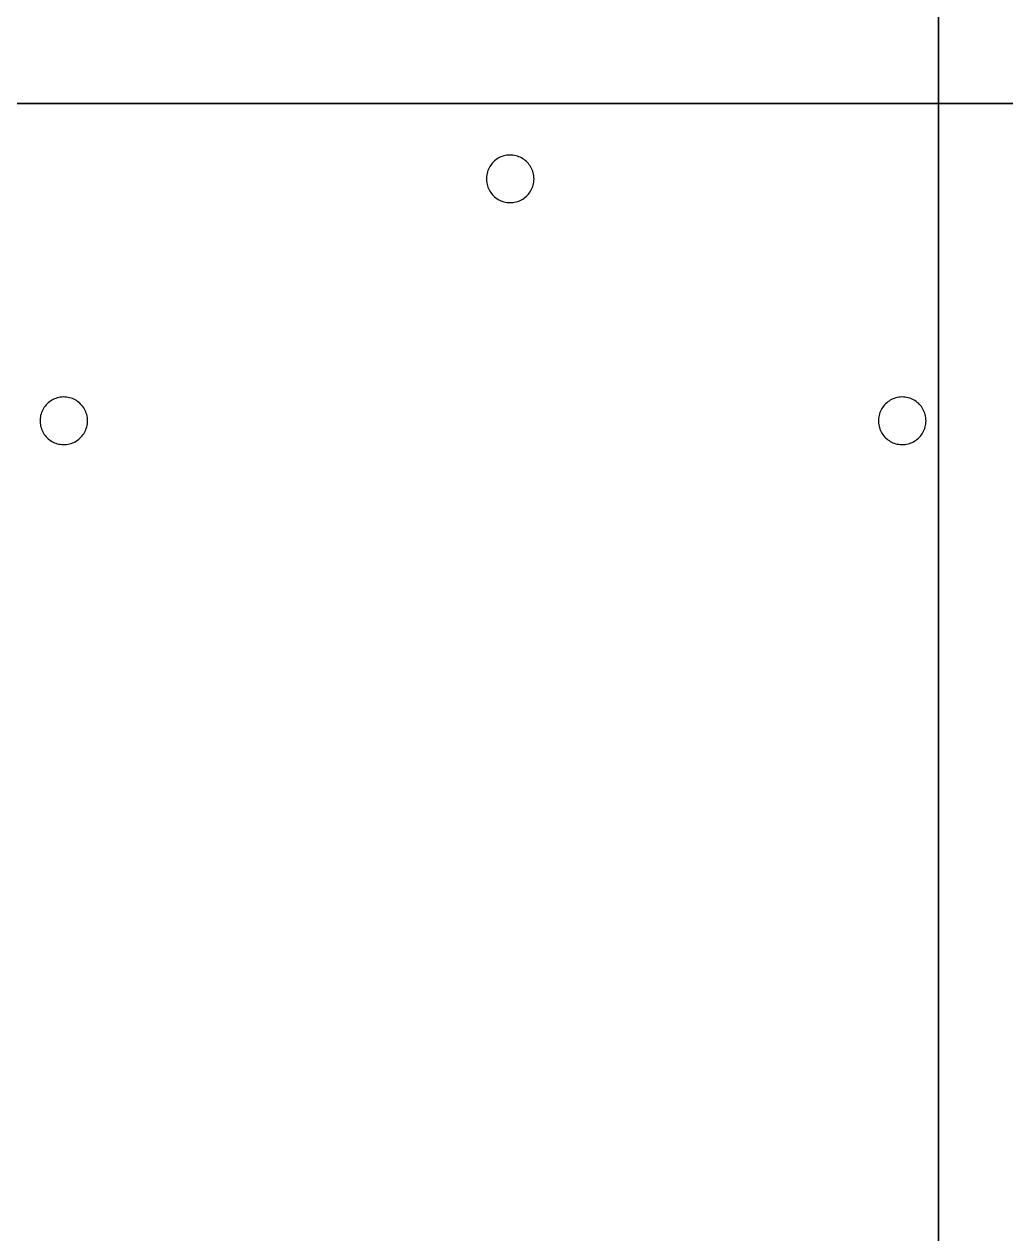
# Model space of a CAD drawing. Header units: metres. Extents: x 0 to 978, y 0 to 1152.
# Drawn here: x 221.6 to 292.9, y 263.5 to 351.4 of the extents above; entities that cross this region are included whole.
import ezdxf

# ---------------------------------------------------------------- set-up
doc = ezdxf.new("R2010")
doc.units = ezdxf.units.M

msp = doc.modelspace()

# ---------------------------------------------------------------- linework, layer by layer
for points in [[(288, 363.636), (288, 334.545), (288, 305.455), (288, 276.364), (288, 247.273), (288, 218.182), (288, 189.091), (288, 160)], [(288, 363.636), (288, 334.545), (288, 305.455), (288, 276.364), (288, 247.273), (288, 218.182), (288, 189.091), (288, 160)], [(288, 362.044), (288, 351.236), (288, 340.429), (288, 329.622), (288, 318.815), (288, 308.007), (288, 297.2), (288, 286.393), (288, 275.585), (288, 264.778), (288, 253.971), (288, 243.164), (288, 232.356), (288, 221.549), (288, 210.742), (288, 199.935), (288, 189.127), (288, 178.32), (288, 167.513)], [(288, 167.513), (288, 178.32), (288, 189.127), (288, 199.935), (288, 210.742), (288, 221.549), (288, 232.356), (288, 243.164), (288, 253.971), (288, 264.778), (288, 275.585), (288, 286.393), (288, 297.2), (288, 308.007), (288, 318.815), (288, 329.622), (288, 340.429), (288, 351.236), (288, 362.044)], [(288, 362.044), (288, 351.236), (288, 340.429), (288, 329.622), (288, 318.815), (288, 308.007), (288, 297.2), (288, 286.393), (288, 275.585), (288, 264.778), (288, 253.971), (288, 243.164), (288, 232.356), (288, 221.549), (288, 210.742), (288, 199.935), (288, 189.127), (288, 178.32), (288, 167.513)], [(288, 167.513), (288, 178.32), (288, 189.127), (288, 199.935), (288, 210.742), (288, 221.549), (288, 232.356), (288, 243.164), (288, 253.971), (288, 264.778), (288, 275.585), (288, 286.393), (288, 297.2), (288, 308.007), (288, 318.815), (288, 329.622), (288, 340.429), (288, 351.236), (288, 362.044)], [(288, 160.887), (288, 177.513), (288, 194.138), (288, 210.764), (288, 227.389), (288, 244.015), (288, 260.64), (288, 277.265), (288, 293.891), (288, 310.516), (288, 327.142), (288, 343.767), (288, 360.393)], [(288, 160.887), (288, 177.513), (288, 194.138), (288, 210.764), (288, 227.389), (288, 244.015), (288, 260.64), (288, 277.265), (288, 293.891), (288, 310.516), (288, 327.142), (288, 343.767), (288, 360.393)], [(288, 357.447), (288, 340.822), (288, 324.196), (288, 307.571), (288, 290.945), (288, 274.32), (288, 257.695), (288, 241.069), (288, 224.444), (288, 207.818), (288, 191.193), (288, 174.567)], [(288, 174.567), (288, 191.193), (288, 207.818), (288, 224.444), (288, 241.069), (288, 257.695), (288, 274.32), (288, 290.945), (288, 307.571), (288, 324.196), (288, 340.822), (288, 357.447)], [(288, 174.567), (288, 191.193), (288, 207.818), (288, 224.444), (288, 241.069), (288, 257.695), (288, 274.32), (288, 290.945), (288, 307.571), (288, 324.196), (288, 340.822), (288, 357.447)], [(288, 357.447), (288, 340.822), (288, 324.196), (288, 307.571), (288, 290.945), (288, 274.32), (288, 257.695), (288, 241.069), (288, 224.444), (288, 207.818), (288, 191.193), (288, 174.567)], [(288, 174.567), (288, 191.193), (288, 207.818), (288, 224.444), (288, 241.069), (288, 257.695), (288, 274.32), (288, 290.945), (288, 307.571), (288, 324.196), (288, 340.822), (288, 357.447)], [(288, 174.567), (288, 191.193), (288, 207.818), (288, 224.444), (288, 241.069), (288, 257.695), (288, 274.32), (288, 290.945), (288, 307.571), (288, 324.196), (288, 340.822), (288, 357.447)], [(0, 0), (29.091, 0), (58.182, 0), (87.273, 0), (116.364, 0), (145.455, 0), (174.545, 0), (203.636, 0), (232.727, 0), (261.818, 0), (288, 2.909), (288, 32), (288, 61.091), (288, 90.182), (288, 119.273), (288, 148.364), (288, 177.455), (288, 206.545), (288, 235.636), (288, 264.727), (288, 293.818), (288, 322.909), (288, 352)], [(0, 0), (29.091, 0), (58.182, 0), (87.273, 0), (116.364, 0), (145.455, 0), (174.545, 0), (203.636, 0), (232.727, 0), (261.818, 0), (288, 2.909), (288, 32), (288, 61.091), (288, 90.182), (288, 119.273), (288, 148.364), (288, 177.455), (288, 206.545), (288, 235.636), (288, 264.727), (288, 293.818), (288, 322.909), (288, 352)], [(0, 345.6), (15.36, 345.6), (30.72, 345.6), (46.08, 345.6), (61.44, 345.6), (76.8, 345.6), (92.16, 345.6), (107.52, 345.6), (122.88, 345.6), (138.24, 345.6), (153.6, 345.6), (168.96, 345.6), (184.32, 345.6), (199.68, 345.6), (215.04, 345.6), (230.4, 345.6), (245.76, 345.6), (261.12, 345.6), (276.48, 345.6), (291.84, 345.6), (307.2, 345.6)], [(0, 345.6), (15.36, 345.6), (30.72, 345.6), (46.08, 345.6), (61.44, 345.6), (76.8, 345.6), (92.16, 345.6), (107.52, 345.6), (122.88, 345.6), (138.24, 345.6), (153.6, 345.6), (168.96, 345.6), (184.32, 345.6), (199.68, 345.6), (215.04, 345.6), (230.4, 345.6), (245.76, 345.6), (261.12, 345.6), (276.48, 345.6), (291.84, 345.6), (307.2, 345.6)], [(307.2, 345.6), (291.84, 345.6), (276.48, 345.6), (261.12, 345.6), (245.76, 345.6), (230.4, 345.6), (215.04, 345.6), (199.68, 345.6), (184.32, 345.6), (168.96, 345.6), (153.6, 345.6), (138.24, 345.6), (122.88, 345.6), (107.52, 345.6), (92.16, 345.6), (76.8, 345.6), (61.44, 345.6), (46.08, 345.6), (30.72, 345.6), (15.36, 345.6), (0, 345.6)], [(307.2, 345.6), (291.84, 345.6), (276.48, 345.6), (261.12, 345.6), (245.76, 345.6), (230.4, 345.6), (215.04, 345.6), (199.68, 345.6), (184.32, 345.6), (168.96, 345.6), (153.6, 345.6), (138.24, 345.6), (122.88, 345.6), (107.52, 345.6), (92.16, 345.6), (76.8, 345.6), (61.44, 345.6), (46.08, 345.6), (30.72, 345.6), (15.36, 345.6), (0, 345.6)], [(0, 345.6), (26.749, 345.6), (53.498, 345.6), (80.247, 345.6), (106.996, 345.6), (133.745, 345.6), (160.495, 345.6), (187.244, 345.6), (213.993, 345.6), (240.742, 345.6), (267.491, 345.6), (294.24, 345.6), (320.989, 345.6), (347.738, 345.6), (374.487, 345.6), (401.236, 345.6), (427.985, 345.6), (454.735, 345.6), (481.484, 345.6), (508.233, 345.6)], [(0, 345.6), (19.767, 345.6), (39.535, 345.6), (59.302, 345.6), (79.069, 345.6), (98.836, 345.6), (118.604, 345.6), (138.371, 345.6), (158.138, 345.6), (177.905, 345.6), (197.673, 345.6), (217.44, 345.6), (237.207, 345.6), (256.975, 345.6), (276.742, 345.6), (296.509, 345.6)], [(296.509, 345.6), (276.742, 345.6), (256.975, 345.6), (237.207, 345.6), (217.44, 345.6), (197.673, 345.6), (177.905, 345.6), (158.138, 345.6), (138.371, 345.6), (118.604, 345.6), (98.836, 345.6), (79.069, 345.6), (59.302, 345.6), (39.535, 345.6), (19.767, 345.6), (0, 345.6)], [(309.753, 345.6), (283.004, 345.6), (256.255, 345.6), (229.505, 345.6), (202.756, 345.6), (176.007, 345.6), (149.258, 345.6), (122.509, 345.6), (95.76, 345.6), (69.011, 345.6), (42.262, 345.6), (15.513, 345.6), (0, 334.364), (0, 307.615), (0, 280.865), (0, 254.116), (0, 227.367), (0, 200.618), (0, 173.869)], [(0, 345.6), (26.749, 345.6), (53.498, 345.6), (80.247, 345.6), (106.996, 345.6), (133.745, 345.6), (160.495, 345.6), (187.244, 345.6), (213.993, 345.6), (240.742, 345.6), (267.491, 345.6), (294.24, 345.6), (320.989, 345.6), (347.738, 345.6), (374.487, 345.6), (401.236, 345.6), (427.985, 345.6), (454.735, 345.6), (481.484, 345.6), (508.233, 345.6)], [(296.378, 345.6), (269.629, 345.6), (242.88, 345.6), (216.131, 345.6), (189.382, 345.6), (162.633, 345.6), (135.884, 345.6), (109.135, 345.6), (82.385, 345.6), (55.636, 345.6), (28.887, 345.6), (2.138, 345.6), (0, 320.989), (0, 294.24), (0, 267.491), (0, 240.742), (0, 213.993), (0, 187.244), (0, 160.495)], [(0, 345.6), (15.36, 345.6), (30.72, 345.6), (46.08, 345.6), (61.44, 345.6), (76.8, 345.6), (92.16, 345.6), (107.52, 345.6), (122.88, 345.6), (138.24, 345.6), (153.6, 345.6), (168.96, 345.6), (184.32, 345.6), (199.68, 345.6), (215.04, 345.6), (230.4, 345.6), (245.76, 345.6), (261.12, 345.6), (276.48, 345.6), (291.84, 345.6), (307.2, 345.6)], [(0, 345.6), (15.36, 345.6), (30.72, 345.6), (46.08, 345.6), (61.44, 345.6), (76.8, 345.6), (92.16, 345.6), (107.52, 345.6), (122.88, 345.6), (138.24, 345.6), (153.6, 345.6), (168.96, 345.6), (184.32, 345.6), (199.68, 345.6), (215.04, 345.6), (230.4, 345.6), (245.76, 345.6), (261.12, 345.6), (276.48, 345.6), (291.84, 345.6), (307.2, 345.6)], [(0, 345.6), (15.36, 345.6), (30.72, 345.6), (46.08, 345.6), (61.44, 345.6), (76.8, 345.6), (92.16, 345.6), (107.52, 345.6), (122.88, 345.6), (138.24, 345.6), (153.6, 345.6), (168.96, 345.6), (184.32, 345.6), (199.68, 345.6), (215.04, 345.6), (230.4, 345.6), (245.76, 345.6), (261.12, 345.6), (276.48, 345.6), (291.84, 345.6), (307.2, 345.6)], [(0, 345.6), (15.36, 345.6), (30.72, 345.6), (46.08, 345.6), (61.44, 345.6), (76.8, 345.6), (92.16, 345.6), (107.52, 345.6), (122.88, 345.6), (138.24, 345.6), (153.6, 345.6), (168.96, 345.6), (184.32, 345.6), (199.68, 345.6), (215.04, 345.6), (230.4, 345.6), (245.76, 345.6), (261.12, 345.6), (276.48, 345.6), (291.84, 345.6), (307.2, 345.6)], [(297.425, 345.6), (289.047, 345.6), (280.669, 345.6), (272.291, 345.6), (263.913, 345.6), (255.535, 345.6), (247.156, 345.6), (238.778, 345.6), (230.4, 345.6), (222.022, 345.6), (213.644, 345.6), (205.265, 345.6), (196.887, 345.6), (188.509, 345.6), (180.131, 345.6), (171.753, 345.6), (163.375, 345.6), (154.996, 345.6), (146.618, 345.6), (138.24, 345.6)], [(138.24, 345.6), (146.618, 345.6), (154.996, 345.6), (163.375, 345.6), (171.753, 345.6), (180.131, 345.6), (188.509, 345.6), (196.887, 345.6), (205.265, 345.6), (213.644, 345.6), (222.022, 345.6), (230.4, 345.6), (238.778, 345.6), (247.156, 345.6), (255.535, 345.6), (263.913, 345.6), (272.291, 345.6), (280.669, 345.6), (289.047, 345.6), (297.425, 345.6)], [(138.24, 345.6), (153.6, 345.6), (168.96, 345.6), (184.32, 345.6), (199.68, 345.6), (215.04, 345.6), (230.4, 345.6), (245.76, 345.6), (261.12, 345.6), (276.48, 345.6), (291.84, 345.6), (307.2, 345.6)], [(138.24, 345.6), (153.6, 345.6), (168.96, 345.6), (184.32, 345.6), (199.68, 345.6), (215.04, 345.6), (230.4, 345.6), (245.76, 345.6), (261.12, 345.6), (276.48, 345.6), (291.84, 345.6), (307.2, 345.6)], [(138.24, 345.6), (153.6, 345.6), (168.96, 345.6), (184.32, 345.6), (199.68, 345.6), (215.04, 345.6), (230.4, 345.6), (245.76, 345.6), (261.12, 345.6), (276.48, 345.6), (291.84, 345.6), (307.2, 345.6)], [(297.425, 345.6), (289.047, 345.6), (280.669, 345.6), (272.291, 345.6), (263.913, 345.6), (255.535, 345.6), (247.156, 345.6), (238.778, 345.6), (230.4, 345.6), (222.022, 345.6), (213.644, 345.6), (205.265, 345.6), (196.887, 345.6), (188.509, 345.6), (180.131, 345.6), (171.753, 345.6), (163.375, 345.6), (154.996, 345.6), (146.618, 345.6), (138.24, 345.6)], [(138.24, 345.6), (146.618, 345.6), (154.996, 345.6), (163.375, 345.6), (171.753, 345.6), (180.131, 345.6), (188.509, 345.6), (196.887, 345.6), (205.265, 345.6), (213.644, 345.6), (222.022, 345.6), (230.4, 345.6), (238.778, 345.6), (247.156, 345.6), (255.535, 345.6), (263.913, 345.6), (272.291, 345.6), (280.669, 345.6), (289.047, 345.6), (297.425, 345.6)], [(138.24, 345.6), (153.6, 345.6), (168.96, 345.6), (184.32, 345.6), (199.68, 345.6), (215.04, 345.6), (230.4, 345.6), (245.76, 345.6), (261.12, 345.6), (276.48, 345.6), (291.84, 345.6), (307.2, 345.6)], [(297.425, 345.6), (289.047, 345.6), (280.669, 345.6), (272.291, 345.6), (263.913, 345.6), (255.535, 345.6), (247.156, 345.6), (238.778, 345.6), (230.4, 345.6), (222.022, 345.6), (213.644, 345.6), (205.265, 345.6), (196.887, 345.6), (188.509, 345.6), (180.131, 345.6), (171.753, 345.6), (163.375, 345.6), (154.996, 345.6), (146.618, 345.6), (138.24, 345.6)], [(138.24, 345.6), (146.618, 345.6), (154.996, 345.6), (163.375, 345.6), (171.753, 345.6), (180.131, 345.6), (188.509, 345.6), (196.887, 345.6), (205.265, 345.6), (213.644, 345.6), (222.022, 345.6), (230.4, 345.6), (238.778, 345.6), (247.156, 345.6), (255.535, 345.6), (263.913, 345.6), (272.291, 345.6), (280.669, 345.6), (289.047, 345.6), (297.425, 345.6)], [(138.24, 345.6), (153.6, 345.6), (168.96, 345.6), (184.32, 345.6), (199.68, 345.6), (215.04, 345.6), (230.4, 345.6), (245.76, 345.6), (261.12, 345.6), (276.48, 345.6), (291.84, 345.6), (307.2, 345.6)], [(138.24, 345.6), (153.6, 345.6), (168.96, 345.6), (184.32, 345.6), (199.68, 345.6), (215.04, 345.6), (230.4, 345.6), (245.76, 345.6), (261.12, 345.6), (276.48, 345.6), (291.84, 345.6), (307.2, 345.6)], [(297.425, 345.6), (289.047, 345.6), (280.669, 345.6), (272.291, 345.6), (263.913, 345.6), (255.535, 345.6), (247.156, 345.6), (238.778, 345.6), (230.4, 345.6), (222.022, 345.6), (213.644, 345.6), (205.265, 345.6), (196.887, 345.6), (188.509, 345.6), (180.131, 345.6), (171.753, 345.6), (163.375, 345.6), (154.996, 345.6), (146.618, 345.6), (138.24, 345.6)], [(138.24, 345.6), (146.618, 345.6), (154.996, 345.6), (163.375, 345.6), (171.753, 345.6), (180.131, 345.6), (188.509, 345.6), (196.887, 345.6), (205.265, 345.6), (213.644, 345.6), (222.022, 345.6), (230.4, 345.6), (238.778, 345.6), (247.156, 345.6), (255.535, 345.6), (263.913, 345.6), (272.291, 345.6), (280.669, 345.6), (289.047, 345.6), (297.425, 345.6)], [(138.24, 345.6), (153.6, 345.6), (168.96, 345.6), (184.32, 345.6), (199.68, 345.6), (215.04, 345.6), (230.4, 345.6), (245.76, 345.6), (261.12, 345.6), (276.48, 345.6), (291.84, 345.6), (307.2, 345.6)], [(138.24, 345.6), (153.6, 345.6), (168.96, 345.6), (184.32, 345.6), (199.68, 345.6), (215.04, 345.6), (230.4, 345.6), (245.76, 345.6), (261.12, 345.6), (276.48, 345.6), (291.84, 345.6), (307.2, 345.6)], [(297.425, 345.6), (289.047, 345.6), (280.669, 345.6), (272.291, 345.6), (263.913, 345.6), (255.535, 345.6), (247.156, 345.6), (238.778, 345.6), (230.4, 345.6), (222.022, 345.6), (213.644, 345.6), (205.265, 345.6), (196.887, 345.6), (188.509, 345.6), (180.131, 345.6), (171.753, 345.6), (163.375, 345.6), (154.996, 345.6), (146.618, 345.6), (138.24, 345.6)], [(138.24, 345.6), (146.618, 345.6), (154.996, 345.6), (163.375, 345.6), (171.753, 345.6), (180.131, 345.6), (188.509, 345.6), (196.887, 345.6), (205.265, 345.6), (213.644, 345.6), (222.022, 345.6), (230.4, 345.6), (238.778, 345.6), (247.156, 345.6), (255.535, 345.6), (263.913, 345.6), (272.291, 345.6), (280.669, 345.6), (289.047, 345.6), (297.425, 345.6)], [(138.24, 345.6), (153.6, 345.6), (168.96, 345.6), (184.32, 345.6), (199.68, 345.6), (215.04, 345.6), (230.4, 345.6), (245.76, 345.6), (261.12, 345.6), (276.48, 345.6), (291.84, 345.6), (307.2, 345.6)], [(138.24, 345.6), (153.6, 345.6), (168.96, 345.6), (184.32, 345.6), (199.68, 345.6), (215.04, 345.6), (230.4, 345.6), (245.76, 345.6), (261.12, 345.6), (276.48, 345.6), (291.84, 345.6), (307.2, 345.6)], [(142.429, 345.6), (150.807, 345.6), (159.185, 345.6), (167.564, 345.6), (175.942, 345.6), (184.32, 345.6), (192.698, 345.6), (201.076, 345.6), (209.455, 345.6), (217.833, 345.6), (226.211, 345.6), (234.589, 345.6), (242.967, 345.6), (251.345, 345.6), (259.724, 345.6), (268.102, 345.6), (276.48, 345.6), (284.858, 345.6), (293.236, 345.6)], [(293.236, 345.6), (284.858, 345.6), (276.48, 345.6), (268.102, 345.6), (259.724, 345.6), (251.345, 345.6), (242.967, 345.6), (234.589, 345.6), (226.211, 345.6), (217.833, 345.6), (209.455, 345.6), (201.076, 345.6), (192.698, 345.6), (184.32, 345.6), (175.942, 345.6), (167.564, 345.6), (159.185, 345.6), (150.807, 345.6), (142.429, 345.6)], [(299.52, 345.6), (284.16, 345.6), (268.8, 345.6), (253.44, 345.6), (238.08, 345.6), (222.72, 345.6), (207.36, 345.6), (192, 345.6), (176.64, 345.6), (161.28, 345.6), (145.92, 345.6)], [(299.52, 345.6), (284.16, 345.6), (268.8, 345.6), (253.44, 345.6), (238.08, 345.6), (222.72, 345.6), (207.36, 345.6), (192, 345.6), (176.64, 345.6), (161.28, 345.6), (145.92, 345.6)], [(299.52, 345.6), (284.16, 345.6), (268.8, 345.6), (253.44, 345.6), (238.08, 345.6), (222.72, 345.6), (207.36, 345.6), (192, 345.6), (176.64, 345.6), (161.28, 345.6), (145.92, 345.6)], [(299.52, 345.6), (284.16, 345.6), (268.8, 345.6), (253.44, 345.6), (238.08, 345.6), (222.72, 345.6), (207.36, 345.6), (192, 345.6), (176.64, 345.6), (161.28, 345.6), (145.92, 345.6)], [(299.52, 345.6), (284.16, 345.6), (268.8, 345.6), (253.44, 345.6), (238.08, 345.6), (222.72, 345.6), (207.36, 345.6), (192, 345.6), (176.64, 345.6), (161.28, 345.6), (145.92, 345.6)], [(299.52, 345.6), (284.16, 345.6), (268.8, 345.6), (253.44, 345.6), (238.08, 345.6), (222.72, 345.6), (207.36, 345.6), (192, 345.6), (176.64, 345.6), (161.28, 345.6), (145.92, 345.6)], [(258.625, 340.128), (258.621, 340.243), (258.61, 340.356), (258.592, 340.466), (258.567, 340.574), (258.535, 340.679), (258.497, 340.782), (258.453, 340.881), (258.403, 340.977), (258.347, 341.069), (258.285, 341.157), (258.219, 341.241), (258.147, 341.321), (258.071, 341.396), (257.99, 341.467), (257.905, 341.532), (257.816, 341.592), (257.723, 341.647), (257.627, 341.695), (257.527, 341.738), (257.424, 341.775), (257.318, 341.805), (257.209, 341.828), (257.098, 341.845), (256.985, 341.854), (256.87, 341.856), (256.756, 341.85), (256.644, 341.837), (256.534, 341.817), (256.427, 341.791), (256.323, 341.757), (256.221, 341.718), (256.123, 341.672), (256.028, 341.62), (255.937, 341.563), (255.85, 341.5), (255.767, 341.432), (255.689, 341.359), (255.615, 341.282), (255.546, 341.2), (255.482, 341.114), (255.423, 341.023), (255.37, 340.929), (255.323, 340.832), (255.282, 340.731), (255.247, 340.627), (255.218, 340.52), (255.197, 340.411), (255.182, 340.299), (255.175, 340.186), (255.175, 340.07), (255.182, 339.957), (255.197, 339.845), (255.218, 339.736), (255.247, 339.629), (255.282, 339.525), (255.323, 339.424), (255.37, 339.327), (255.423, 339.233), (255.482, 339.142), (255.546, 339.056), (255.615, 338.974), (255.689, 338.897), (255.767, 338.824), (255.85, 338.756), (255.937, 338.693), (256.028, 338.636), (256.123, 338.584), (256.221, 338.538), (256.323, 338.499), (256.427, 338.465), (256.534, 338.439), (256.644, 338.419), (256.756, 338.406), (256.87, 338.4), (256.985, 338.402), (257.098, 338.411), (257.209, 338.428), (257.318, 338.451), (257.424, 338.481), (257.527, 338.518), (257.627, 338.561), (257.723, 338.609), (257.816, 338.664), (257.905, 338.724), (257.99, 338.789), (258.071, 338.86), (258.147, 338.935), (258.219, 339.015), (258.285, 339.099), (258.347, 339.187), (258.403, 339.279), (258.453, 339.375), (258.497, 339.474), (258.535, 339.577), (258.567, 339.682), (258.592, 339.79), (258.61, 339.9), (258.621, 340.013), (258.625, 340.128)], [(258.625, 340.128), (258.621, 340.243), (258.61, 340.356), (258.592, 340.466), (258.567, 340.574), (258.535, 340.679), (258.497, 340.782), (258.453, 340.881), (258.403, 340.977), (258.347, 341.069), (258.285, 341.157), (258.219, 341.241), (258.147, 341.321), (258.071, 341.396), (257.99, 341.467), (257.905, 341.532), (257.816, 341.592), (257.723, 341.647), (257.627, 341.695), (257.527, 341.738), (257.424, 341.775), (257.318, 341.805), (257.209, 341.828), (257.098, 341.845), (256.985, 341.854), (256.87, 341.856), (256.756, 341.85), (256.644, 341.837), (256.534, 341.817), (256.427, 341.791), (256.323, 341.757), (256.221, 341.718), (256.123, 341.672), (256.028, 341.62), (255.937, 341.563), (255.85, 341.5), (255.767, 341.432), (255.689, 341.359), (255.615, 341.282), (255.546, 341.2), (255.482, 341.114), (255.423, 341.023), (255.37, 340.929), (255.323, 340.832), (255.282, 340.731), (255.247, 340.627), (255.218, 340.52), (255.197, 340.411), (255.182, 340.299), (255.175, 340.186), (255.175, 340.07), (255.182, 339.957), (255.197, 339.845), (255.218, 339.736), (255.247, 339.629), (255.282, 339.525), (255.323, 339.424), (255.37, 339.327), (255.423, 339.233), (255.482, 339.142), (255.546, 339.056), (255.615, 338.974), (255.689, 338.897), (255.767, 338.824), (255.85, 338.756), (255.937, 338.693), (256.028, 338.636), (256.123, 338.584), (256.221, 338.538), (256.323, 338.499), (256.427, 338.465), (256.534, 338.439), (256.644, 338.419), (256.756, 338.406), (256.87, 338.4), (256.985, 338.402), (257.098, 338.411), (257.209, 338.428), (257.318, 338.451), (257.424, 338.481), (257.527, 338.518), (257.627, 338.561), (257.723, 338.609), (257.816, 338.664), (257.905, 338.724), (257.99, 338.789), (258.071, 338.86), (258.147, 338.935), (258.219, 339.015), (258.285, 339.099), (258.347, 339.187), (258.403, 339.279), (258.453, 339.375), (258.497, 339.474), (258.535, 339.577), (258.567, 339.682), (258.592, 339.79), (258.61, 339.9), (258.621, 340.013), (258.625, 340.128)], [(258.625, 340.128), (258.621, 340.243), (258.61, 340.356), (258.592, 340.466), (258.567, 340.574), (258.535, 340.679), (258.497, 340.782), (258.453, 340.881), (258.403, 340.977), (258.347, 341.069), (258.285, 341.157), (258.219, 341.241), (258.147, 341.321), (258.071, 341.396), (257.99, 341.467), (257.905, 341.532), (257.816, 341.592), (257.723, 341.647), (257.627, 341.695), (257.527, 341.738), (257.424, 341.775), (257.318, 341.805), (257.209, 341.828), (257.098, 341.845), (256.985, 341.854), (256.87, 341.856), (256.756, 341.85), (256.644, 341.837), (256.534, 341.817), (256.427, 341.791), (256.323, 341.757), (256.221, 341.718), (256.123, 341.672), (256.028, 341.62), (255.937, 341.563), (255.85, 341.5), (255.767, 341.432), (255.689, 341.359), (255.615, 341.282), (255.546, 341.2), (255.482, 341.114), (255.423, 341.023), (255.37, 340.929), (255.323, 340.832), (255.282, 340.731), (255.247, 340.627), (255.218, 340.52), (255.197, 340.411), (255.182, 340.299), (255.175, 340.186), (255.175, 340.07), (255.182, 339.957), (255.197, 339.845), (255.218, 339.736), (255.247, 339.629), (255.282, 339.525), (255.323, 339.424), (255.37, 339.327), (255.423, 339.233), (255.482, 339.142), (255.546, 339.056), (255.615, 338.974), (255.689, 338.897), (255.767, 338.824), (255.85, 338.756), (255.937, 338.693), (256.028, 338.636), (256.123, 338.584), (256.221, 338.538), (256.323, 338.499), (256.427, 338.465), (256.534, 338.439), (256.644, 338.419), (256.756, 338.406), (256.87, 338.4), (256.985, 338.402), (257.098, 338.411), (257.209, 338.428), (257.318, 338.451), (257.424, 338.481), (257.527, 338.518), (257.627, 338.561), (257.723, 338.609), (257.816, 338.664), (257.905, 338.724), (257.99, 338.789), (258.071, 338.86), (258.147, 338.935), (258.219, 339.015), (258.285, 339.099), (258.347, 339.187), (258.403, 339.279), (258.453, 339.375), (258.497, 339.474), (258.535, 339.577), (258.567, 339.682), (258.592, 339.79), (258.61, 339.9), (258.621, 340.013), (258.625, 340.128)], [(258.625, 340.128), (258.621, 340.243), (258.61, 340.356), (258.592, 340.466), (258.567, 340.574), (258.535, 340.679), (258.497, 340.782), (258.453, 340.881), (258.403, 340.977), (258.347, 341.069), (258.285, 341.157), (258.219, 341.241), (258.147, 341.321), (258.071, 341.396), (257.99, 341.467), (257.905, 341.532), (257.816, 341.592), (257.723, 341.647), (257.627, 341.695), (257.527, 341.738), (257.424, 341.775), (257.318, 341.805), (257.209, 341.828), (257.098, 341.845), (256.985, 341.854), (256.87, 341.856), (256.756, 341.85), (256.644, 341.837), (256.534, 341.817), (256.427, 341.791), (256.323, 341.757), (256.221, 341.718), (256.123, 341.672), (256.028, 341.62), (255.937, 341.563), (255.85, 341.5), (255.767, 341.432), (255.689, 341.359), (255.615, 341.282), (255.546, 341.2), (255.482, 341.114), (255.423, 341.023), (255.37, 340.929), (255.323, 340.832), (255.282, 340.731), (255.247, 340.627), (255.218, 340.52), (255.197, 340.411), (255.182, 340.299), (255.175, 340.186), (255.175, 340.07), (255.182, 339.957), (255.197, 339.845), (255.218, 339.736), (255.247, 339.629), (255.282, 339.525), (255.323, 339.424), (255.37, 339.327), (255.423, 339.233), (255.482, 339.142), (255.546, 339.056), (255.615, 338.974), (255.689, 338.897), (255.767, 338.824), (255.85, 338.756), (255.937, 338.693), (256.028, 338.636), (256.123, 338.584), (256.221, 338.538), (256.323, 338.499), (256.427, 338.465), (256.534, 338.439), (256.644, 338.419), (256.756, 338.406), (256.87, 338.4), (256.985, 338.402), (257.098, 338.411), (257.209, 338.428), (257.318, 338.451), (257.424, 338.481), (257.527, 338.518), (257.627, 338.561), (257.723, 338.609), (257.816, 338.664), (257.905, 338.724), (257.99, 338.789), (258.071, 338.86), (258.147, 338.935), (258.219, 339.015), (258.285, 339.099), (258.347, 339.187), (258.403, 339.279), (258.453, 339.375), (258.497, 339.474), (258.535, 339.577), (258.567, 339.682), (258.592, 339.79), (258.61, 339.9), (258.621, 340.013), (258.625, 340.128)], [(258.625, 340.128), (258.621, 340.243), (258.61, 340.356), (258.592, 340.466), (258.567, 340.574), (258.535, 340.679), (258.497, 340.782), (258.453, 340.881), (258.403, 340.977), (258.347, 341.069), (258.285, 341.157), (258.219, 341.241), (258.147, 341.321), (258.071, 341.396), (257.99, 341.467), (257.905, 341.532), (257.816, 341.592), (257.723, 341.647), (257.627, 341.695), (257.527, 341.738), (257.424, 341.775), (257.318, 341.805), (257.209, 341.828), (257.098, 341.845), (256.985, 341.854), (256.87, 341.856), (256.756, 341.85), (256.644, 341.837), (256.534, 341.817), (256.427, 341.791), (256.323, 341.757), (256.221, 341.718), (256.123, 341.672), (256.028, 341.62), (255.937, 341.563), (255.85, 341.5), (255.767, 341.432), (255.689, 341.359), (255.615, 341.282), (255.546, 341.2), (255.482, 341.114), (255.423, 341.023), (255.37, 340.929), (255.323, 340.832), (255.282, 340.731), (255.247, 340.627), (255.218, 340.52), (255.197, 340.411), (255.182, 340.299), (255.175, 340.186), (255.175, 340.07), (255.182, 339.957), (255.197, 339.845), (255.218, 339.736), (255.247, 339.629), (255.282, 339.525), (255.323, 339.424), (255.37, 339.327), (255.423, 339.233), (255.482, 339.142), (255.546, 339.056), (255.615, 338.974), (255.689, 338.897), (255.767, 338.824), (255.85, 338.756), (255.937, 338.693), (256.028, 338.636), (256.123, 338.584), (256.221, 338.538), (256.323, 338.499), (256.427, 338.465), (256.534, 338.439), (256.644, 338.419), (256.756, 338.406), (256.87, 338.4), (256.985, 338.402), (257.098, 338.411), (257.209, 338.428), (257.318, 338.451), (257.424, 338.481), (257.527, 338.518), (257.627, 338.561), (257.723, 338.609), (257.816, 338.664), (257.905, 338.724), (257.99, 338.789), (258.071, 338.86), (258.147, 338.935), (258.219, 339.015), (258.285, 339.099), (258.347, 339.187), (258.403, 339.279), (258.453, 339.375), (258.497, 339.474), (258.535, 339.577), (258.567, 339.682), (258.592, 339.79), (258.61, 339.9), (258.621, 340.013), (258.625, 340.128)], [(258.625, 340.128), (258.621, 340.243), (258.61, 340.356), (258.592, 340.466), (258.567, 340.574), (258.535, 340.679), (258.497, 340.782), (258.453, 340.881), (258.403, 340.977), (258.347, 341.069), (258.285, 341.157), (258.219, 341.241), (258.147, 341.321), (258.071, 341.396), (257.99, 341.467), (257.905, 341.532), (257.816, 341.592), (257.723, 341.647), (257.627, 341.695), (257.527, 341.738), (257.424, 341.775), (257.318, 341.805), (257.209, 341.828), (257.098, 341.845), (256.985, 341.854), (256.87, 341.856), (256.756, 341.85), (256.644, 341.837), (256.534, 341.817), (256.427, 341.791), (256.323, 341.757), (256.221, 341.718), (256.123, 341.672), (256.028, 341.62), (255.937, 341.563), (255.85, 341.5), (255.767, 341.432), (255.689, 341.359), (255.615, 341.282), (255.546, 341.2), (255.482, 341.114), (255.423, 341.023), (255.37, 340.929), (255.323, 340.832), (255.282, 340.731), (255.247, 340.627), (255.218, 340.52), (255.197, 340.411), (255.182, 340.299), (255.175, 340.186), (255.175, 340.07), (255.182, 339.957), (255.197, 339.845), (255.218, 339.736), (255.247, 339.629), (255.282, 339.525), (255.323, 339.424), (255.37, 339.327), (255.423, 339.233), (255.482, 339.142), (255.546, 339.056), (255.615, 338.974), (255.689, 338.897), (255.767, 338.824), (255.85, 338.756), (255.937, 338.693), (256.028, 338.636), (256.123, 338.584), (256.221, 338.538), (256.323, 338.499), (256.427, 338.465), (256.534, 338.439), (256.644, 338.419), (256.756, 338.406), (256.87, 338.4), (256.985, 338.402), (257.098, 338.411), (257.209, 338.428), (257.318, 338.451), (257.424, 338.481), (257.527, 338.518), (257.627, 338.561), (257.723, 338.609), (257.816, 338.664), (257.905, 338.724), (257.99, 338.789), (258.071, 338.86), (258.147, 338.935), (258.219, 339.015), (258.285, 339.099), (258.347, 339.187), (258.403, 339.279), (258.453, 339.375), (258.497, 339.474), (258.535, 339.577), (258.567, 339.682), (258.592, 339.79), (258.61, 339.9), (258.621, 340.013), (258.625, 340.128)], [(226.198, 322.56), (226.194, 322.675), (226.183, 322.788), (226.165, 322.898), (226.14, 323.006), (226.108, 323.111), (226.07, 323.214), (226.026, 323.313), (225.976, 323.409), (225.92, 323.501), (225.859, 323.589), (225.792, 323.673), (225.72, 323.753), (225.644, 323.828), (225.563, 323.899), (225.478, 323.964), (225.389, 324.024), (225.296, 324.079), (225.2, 324.127), (225.1, 324.17), (224.997, 324.207), (224.891, 324.237), (224.782, 324.26), (224.671, 324.277), (224.558, 324.286), (224.443, 324.288), (224.329, 324.282), (224.217, 324.269), (224.107, 324.249), (224, 324.223), (223.896, 324.189), (223.794, 324.15), (223.696, 324.104), (223.601, 324.052), (223.51, 323.995), (223.423, 323.932), (223.34, 323.864), (223.262, 323.791), (223.188, 323.714), (223.119, 323.632), (223.055, 323.546), (222.996, 323.455), (222.943, 323.361), (222.896, 323.264), (222.855, 323.163), (222.82, 323.059), (222.791, 322.952), (222.77, 322.843), (222.755, 322.731), (222.748, 322.618), (222.748, 322.502), (222.755, 322.389), (222.77, 322.277), (222.791, 322.168), (222.82, 322.061), (222.855, 321.957), (222.896, 321.856), (222.943, 321.759), (222.996, 321.665), (223.055, 321.574), (223.119, 321.488), (223.188, 321.406), (223.262, 321.329), (223.34, 321.256), (223.423, 321.188), (223.51, 321.125), (223.601, 321.068), (223.696, 321.016), (223.794, 320.97), (223.896, 320.931), (224, 320.897), (224.107, 320.871), (224.217, 320.851), (224.329, 320.838), (224.443, 320.832), (224.558, 320.834), (224.671, 320.843), (224.782, 320.86), (224.891, 320.883), (224.997, 320.913), (225.1, 320.95), (225.2, 320.993), (225.296, 321.041), (225.389, 321.096), (225.478, 321.156), (225.563, 321.221), (225.644, 321.292), (225.72, 321.367), (225.792, 321.447), (225.859, 321.531), (225.92, 321.619), (225.976, 321.711), (226.026, 321.807), (226.07, 321.906), (226.108, 322.009), (226.14, 322.114), (226.165, 322.222), (226.183, 322.332), (226.194, 322.445), (226.198, 322.56)], [(287.097, 322.56), (287.094, 322.675), (287.082, 322.788), (287.064, 322.898), (287.039, 323.006), (287.008, 323.111), (286.969, 323.214), (286.925, 323.313), (286.875, 323.409), (286.819, 323.501), (286.758, 323.589), (286.691, 323.673), (286.62, 323.753), (286.544, 323.828), (286.463, 323.899), (286.378, 323.964), (286.289, 324.024), (286.196, 324.079), (286.099, 324.127), (285.999, 324.17), (285.896, 324.207), (285.79, 324.237), (285.682, 324.26), (285.571, 324.277), (285.458, 324.286), (285.343, 324.288), (285.229, 324.282), (285.117, 324.269), (285.007, 324.249), (284.9, 324.223), (284.795, 324.189), (284.694, 324.15), (284.595, 324.104), (284.501, 324.052), (284.41, 323.995), (284.322, 323.932), (284.24, 323.864), (284.161, 323.791), (284.087, 323.714), (284.018, 323.632), (283.954, 323.546), (283.895, 323.455), (283.842, 323.361), (283.795, 323.264), (283.754, 323.163), (283.719, 323.059), (283.691, 322.952), (283.669, 322.843), (283.654, 322.731), (283.647, 322.618), (283.647, 322.502), (283.654, 322.389), (283.669, 322.277), (283.691, 322.168), (283.719, 322.061), (283.754, 321.957), (283.795, 321.856), (283.842, 321.759), (283.895, 321.665), (283.954, 321.574), (284.018, 321.488), (284.087, 321.406), (284.161, 321.329), (284.24, 321.256), (284.322, 321.188), (284.41, 321.125), (284.501, 321.068), (284.595, 321.016), (284.694, 320.97), (284.795, 320.931), (284.9, 320.897), (285.007, 320.871), (285.117, 320.851), (285.229, 320.838), (285.343, 320.832), (285.458, 320.834), (285.571, 320.843), (285.682, 320.86), (285.79, 320.883), (285.896, 320.913), (285.999, 320.95), (286.099, 320.993), (286.196, 321.041), (286.289, 321.096), (286.378, 321.156), (286.463, 321.221), (286.544, 321.292), (286.62, 321.367), (286.691, 321.447), (286.758, 321.531), (286.819, 321.619), (286.875, 321.711), (286.925, 321.807), (286.969, 321.906), (287.008, 322.009), (287.039, 322.114), (287.064, 322.222), (287.082, 322.332), (287.094, 322.445), (287.097, 322.56)], [(287.097, 322.56), (287.094, 322.675), (287.082, 322.788), (287.064, 322.898), (287.039, 323.006), (287.008, 323.111), (286.969, 323.214), (286.925, 323.313), (286.875, 323.409), (286.819, 323.501), (286.758, 323.589), (286.691, 323.673), (286.62, 323.753), (286.544, 323.828), (286.463, 323.899), (286.378, 323.964), (286.289, 324.024), (286.196, 324.079), (286.099, 324.127), (285.999, 324.17), (285.896, 324.207), (285.79, 324.237), (285.682, 324.26), (285.571, 324.277), (285.458, 324.286), (285.343, 324.288), (285.229, 324.282), (285.117, 324.269), (285.007, 324.249), (284.9, 324.223), (284.795, 324.189), (284.694, 324.15), (284.595, 324.104), (284.501, 324.052), (284.41, 323.995), (284.322, 323.932), (284.24, 323.864), (284.161, 323.791), (284.087, 323.714), (284.018, 323.632), (283.954, 323.546), (283.895, 323.455), (283.842, 323.361), (283.795, 323.264), (283.754, 323.163), (283.719, 323.059), (283.691, 322.952), (283.669, 322.843), (283.654, 322.731), (283.647, 322.618), (283.647, 322.502), (283.654, 322.389), (283.669, 322.277), (283.691, 322.168), (283.719, 322.061), (283.754, 321.957), (283.795, 321.856), (283.842, 321.759), (283.895, 321.665), (283.954, 321.574), (284.018, 321.488), (284.087, 321.406), (284.161, 321.329), (284.24, 321.256), (284.322, 321.188), (284.41, 321.125), (284.501, 321.068), (284.595, 321.016), (284.694, 320.97), (284.795, 320.931), (284.9, 320.897), (285.007, 320.871), (285.117, 320.851), (285.229, 320.838), (285.343, 320.832), (285.458, 320.834), (285.571, 320.843), (285.682, 320.86), (285.79, 320.883), (285.896, 320.913), (285.999, 320.95), (286.099, 320.993), (286.196, 321.041), (286.289, 321.096), (286.378, 321.156), (286.463, 321.221), (286.544, 321.292), (286.62, 321.367), (286.691, 321.447), (286.758, 321.531), (286.819, 321.619), (286.875, 321.711), (286.925, 321.807), (286.969, 321.906), (287.008, 322.009), (287.039, 322.114), (287.064, 322.222), (287.082, 322.332), (287.094, 322.445), (287.097, 322.56)], [(287.097, 322.56), (287.094, 322.675), (287.082, 322.788), (287.064, 322.898), (287.039, 323.006), (287.008, 323.111), (286.969, 323.214), (286.925, 323.313), (286.875, 323.409), (286.819, 323.501), (286.758, 323.589), (286.691, 323.673), (286.62, 323.753), (286.544, 323.828), (286.463, 323.899), (286.378, 323.964), (286.289, 324.024), (286.196, 324.079), (286.099, 324.127), (285.999, 324.17), (285.896, 324.207), (285.79, 324.237), (285.682, 324.26), (285.571, 324.277), (285.458, 324.286), (285.343, 324.288), (285.229, 324.282), (285.117, 324.269), (285.007, 324.249), (284.9, 324.223), (284.795, 324.189), (284.694, 324.15), (284.595, 324.104), (284.501, 324.052), (284.41, 323.995), (284.322, 323.932), (284.24, 323.864), (284.161, 323.791), (284.087, 323.714), (284.018, 323.632), (283.954, 323.546), (283.895, 323.455), (283.842, 323.361), (283.795, 323.264), (283.754, 323.163), (283.719, 323.059), (283.691, 322.952), (283.669, 322.843), (283.654, 322.731), (283.647, 322.618), (283.647, 322.502), (283.654, 322.389), (283.669, 322.277), (283.691, 322.168), (283.719, 322.061), (283.754, 321.957), (283.795, 321.856), (283.842, 321.759), (283.895, 321.665), (283.954, 321.574), (284.018, 321.488), (284.087, 321.406), (284.161, 321.329), (284.24, 321.256), (284.322, 321.188), (284.41, 321.125), (284.501, 321.068), (284.595, 321.016), (284.694, 320.97), (284.795, 320.931), (284.9, 320.897), (285.007, 320.871), (285.117, 320.851), (285.229, 320.838), (285.343, 320.832), (285.458, 320.834), (285.571, 320.843), (285.682, 320.86), (285.79, 320.883), (285.896, 320.913), (285.999, 320.95), (286.099, 320.993), (286.196, 321.041), (286.289, 321.096), (286.378, 321.156), (286.463, 321.221), (286.544, 321.292), (286.62, 321.367), (286.691, 321.447), (286.758, 321.531), (286.819, 321.619), (286.875, 321.711), (286.925, 321.807), (286.969, 321.906), (287.008, 322.009), (287.039, 322.114), (287.064, 322.222), (287.082, 322.332), (287.094, 322.445), (287.097, 322.56)], [(287.097, 322.56), (287.094, 322.675), (287.082, 322.788), (287.064, 322.898), (287.039, 323.006), (287.008, 323.111), (286.969, 323.214), (286.925, 323.313), (286.875, 323.409), (286.819, 323.501), (286.758, 323.589), (286.691, 323.673), (286.62, 323.753), (286.544, 323.828), (286.463, 323.899), (286.378, 323.964), (286.289, 324.024), (286.196, 324.079), (286.099, 324.127), (285.999, 324.17), (285.896, 324.207), (285.79, 324.237), (285.682, 324.26), (285.571, 324.277), (285.458, 324.286), (285.343, 324.288), (285.229, 324.282), (285.117, 324.269), (285.007, 324.249), (284.9, 324.223), (284.795, 324.189), (284.694, 324.15), (284.595, 324.104), (284.501, 324.052), (284.41, 323.995), (284.322, 323.932), (284.24, 323.864), (284.161, 323.791), (284.087, 323.714), (284.018, 323.632), (283.954, 323.546), (283.895, 323.455), (283.842, 323.361), (283.795, 323.264), (283.754, 323.163), (283.719, 323.059), (283.691, 322.952), (283.669, 322.843), (283.654, 322.731), (283.647, 322.618), (283.647, 322.502), (283.654, 322.389), (283.669, 322.277), (283.691, 322.168), (283.719, 322.061), (283.754, 321.957), (283.795, 321.856), (283.842, 321.759), (283.895, 321.665), (283.954, 321.574), (284.018, 321.488), (284.087, 321.406), (284.161, 321.329), (284.24, 321.256), (284.322, 321.188), (284.41, 321.125), (284.501, 321.068), (284.595, 321.016), (284.694, 320.97), (284.795, 320.931), (284.9, 320.897), (285.007, 320.871), (285.117, 320.851), (285.229, 320.838), (285.343, 320.832), (285.458, 320.834), (285.571, 320.843), (285.682, 320.86), (285.79, 320.883), (285.896, 320.913), (285.999, 320.95), (286.099, 320.993), (286.196, 321.041), (286.289, 321.096), (286.378, 321.156), (286.463, 321.221), (286.544, 321.292), (286.62, 321.367), (286.691, 321.447), (286.758, 321.531), (286.819, 321.619), (286.875, 321.711), (286.925, 321.807), (286.969, 321.906), (287.008, 322.009), (287.039, 322.114), (287.064, 322.222), (287.082, 322.332), (287.094, 322.445), (287.097, 322.56)], [(287.097, 322.56), (287.094, 322.675), (287.082, 322.788), (287.064, 322.898), (287.039, 323.006), (287.008, 323.111), (286.969, 323.214), (286.925, 323.313), (286.875, 323.409), (286.819, 323.501), (286.758, 323.589), (286.691, 323.673), (286.62, 323.753), (286.544, 323.828), (286.463, 323.899), (286.378, 323.964), (286.289, 324.024), (286.196, 324.079), (286.099, 324.127), (285.999, 324.17), (285.896, 324.207), (285.79, 324.237), (285.682, 324.26), (285.571, 324.277), (285.458, 324.286), (285.343, 324.288), (285.229, 324.282), (285.117, 324.269), (285.007, 324.249), (284.9, 324.223), (284.795, 324.189), (284.694, 324.15), (284.595, 324.104), (284.501, 324.052), (284.41, 323.995), (284.322, 323.932), (284.24, 323.864), (284.161, 323.791), (284.087, 323.714), (284.018, 323.632), (283.954, 323.546), (283.895, 323.455), (283.842, 323.361), (283.795, 323.264), (283.754, 323.163), (283.719, 323.059), (283.691, 322.952), (283.669, 322.843), (283.654, 322.731), (283.647, 322.618), (283.647, 322.502), (283.654, 322.389), (283.669, 322.277), (283.691, 322.168), (283.719, 322.061), (283.754, 321.957), (283.795, 321.856), (283.842, 321.759), (283.895, 321.665), (283.954, 321.574), (284.018, 321.488), (284.087, 321.406), (284.161, 321.329), (284.24, 321.256), (284.322, 321.188), (284.41, 321.125), (284.501, 321.068), (284.595, 321.016), (284.694, 320.97), (284.795, 320.931), (284.9, 320.897), (285.007, 320.871), (285.117, 320.851), (285.229, 320.838), (285.343, 320.832), (285.458, 320.834), (285.571, 320.843), (285.682, 320.86), (285.79, 320.883), (285.896, 320.913), (285.999, 320.95), (286.099, 320.993), (286.196, 321.041), (286.289, 321.096), (286.378, 321.156), (286.463, 321.221), (286.544, 321.292), (286.62, 321.367), (286.691, 321.447), (286.758, 321.531), (286.819, 321.619), (286.875, 321.711), (286.925, 321.807), (286.969, 321.906), (287.008, 322.009), (287.039, 322.114), (287.064, 322.222), (287.082, 322.332), (287.094, 322.445), (287.097, 322.56)], [(287.097, 322.56), (287.094, 322.675), (287.082, 322.788), (287.064, 322.898), (287.039, 323.006), (287.008, 323.111), (286.969, 323.214), (286.925, 323.313), (286.875, 323.409), (286.819, 323.501), (286.758, 323.589), (286.691, 323.673), (286.62, 323.753), (286.544, 323.828), (286.463, 323.899), (286.378, 323.964), (286.289, 324.024), (286.196, 324.079), (286.099, 324.127), (285.999, 324.17), (285.896, 324.207), (285.79, 324.237), (285.682, 324.26), (285.571, 324.277), (285.458, 324.286), (285.343, 324.288), (285.229, 324.282), (285.117, 324.269), (285.007, 324.249), (284.9, 324.223), (284.795, 324.189), (284.694, 324.15), (284.595, 324.104), (284.501, 324.052), (284.41, 323.995), (284.322, 323.932), (284.24, 323.864), (284.161, 323.791), (284.087, 323.714), (284.018, 323.632), (283.954, 323.546), (283.895, 323.455), (283.842, 323.361), (283.795, 323.264), (283.754, 323.163), (283.719, 323.059), (283.691, 322.952), (283.669, 322.843), (283.654, 322.731), (283.647, 322.618), (283.647, 322.502), (283.654, 322.389), (283.669, 322.277), (283.691, 322.168), (283.719, 322.061), (283.754, 321.957), (283.795, 321.856), (283.842, 321.759), (283.895, 321.665), (283.954, 321.574), (284.018, 321.488), (284.087, 321.406), (284.161, 321.329), (284.24, 321.256), (284.322, 321.188), (284.41, 321.125), (284.501, 321.068), (284.595, 321.016), (284.694, 320.97), (284.795, 320.931), (284.9, 320.897), (285.007, 320.871), (285.117, 320.851), (285.229, 320.838), (285.343, 320.832), (285.458, 320.834), (285.571, 320.843), (285.682, 320.86), (285.79, 320.883), (285.896, 320.913), (285.999, 320.95), (286.099, 320.993), (286.196, 321.041), (286.289, 321.096), (286.378, 321.156), (286.463, 321.221), (286.544, 321.292), (286.62, 321.367), (286.691, 321.447), (286.758, 321.531), (286.819, 321.619), (286.875, 321.711), (286.925, 321.807), (286.969, 321.906), (287.008, 322.009), (287.039, 322.114), (287.064, 322.222), (287.082, 322.332), (287.094, 322.445), (287.097, 322.56)], [(287.097, 322.56), (287.094, 322.675), (287.082, 322.788), (287.064, 322.898), (287.039, 323.006), (287.008, 323.111), (286.969, 323.214), (286.925, 323.313), (286.875, 323.409), (286.819, 323.501), (286.758, 323.589), (286.691, 323.673), (286.62, 323.753), (286.544, 323.828), (286.463, 323.899), (286.378, 323.964), (286.289, 324.024), (286.196, 324.079), (286.099, 324.127), (285.999, 324.17), (285.896, 324.207), (285.79, 324.237), (285.682, 324.26), (285.571, 324.277), (285.458, 324.286), (285.343, 324.288), (285.229, 324.282), (285.117, 324.269), (285.007, 324.249), (284.9, 324.223), (284.795, 324.189), (284.694, 324.15), (284.595, 324.104), (284.501, 324.052), (284.41, 323.995), (284.322, 323.932), (284.24, 323.864), (284.161, 323.791), (284.087, 323.714), (284.018, 323.632), (283.954, 323.546), (283.895, 323.455), (283.842, 323.361), (283.795, 323.264), (283.754, 323.163), (283.719, 323.059), (283.691, 322.952), (283.669, 322.843), (283.654, 322.731), (283.647, 322.618), (283.647, 322.502), (283.654, 322.389), (283.669, 322.277), (283.691, 322.168), (283.719, 322.061), (283.754, 321.957), (283.795, 321.856), (283.842, 321.759), (283.895, 321.665), (283.954, 321.574), (284.018, 321.488), (284.087, 321.406), (284.161, 321.329), (284.24, 321.256), (284.322, 321.188), (284.41, 321.125), (284.501, 321.068), (284.595, 321.016), (284.694, 320.97), (284.795, 320.931), (284.9, 320.897), (285.007, 320.871), (285.117, 320.851), (285.229, 320.838), (285.343, 320.832), (285.458, 320.834), (285.571, 320.843), (285.682, 320.86), (285.79, 320.883), (285.896, 320.913), (285.999, 320.95), (286.099, 320.993), (286.196, 321.041), (286.289, 321.096), (286.378, 321.156), (286.463, 321.221), (286.544, 321.292), (286.62, 321.367), (286.691, 321.447), (286.758, 321.531), (286.819, 321.619), (286.875, 321.711), (286.925, 321.807), (286.969, 321.906), (287.008, 322.009), (287.039, 322.114), (287.064, 322.222), (287.082, 322.332), (287.094, 322.445), (287.097, 322.56)], [(287.097, 322.56), (287.094, 322.675), (287.082, 322.788), (287.064, 322.898), (287.039, 323.006), (287.008, 323.111), (286.969, 323.214), (286.925, 323.313), (286.875, 323.409), (286.819, 323.501), (286.758, 323.589), (286.691, 323.673), (286.62, 323.753), (286.544, 323.828), (286.463, 323.899), (286.378, 323.964), (286.289, 324.024), (286.196, 324.079), (286.099, 324.127), (285.999, 324.17), (285.896, 324.207), (285.79, 324.237), (285.682, 324.26), (285.571, 324.277), (285.458, 324.286), (285.343, 324.288), (285.229, 324.282), (285.117, 324.269), (285.007, 324.249), (284.9, 324.223), (284.795, 324.189), (284.694, 324.15), (284.595, 324.104), (284.501, 324.052), (284.41, 323.995), (284.322, 323.932), (284.24, 323.864), (284.161, 323.791), (284.087, 323.714), (284.018, 323.632), (283.954, 323.546), (283.895, 323.455), (283.842, 323.361), (283.795, 323.264), (283.754, 323.163), (283.719, 323.059), (283.691, 322.952), (283.669, 322.843), (283.654, 322.731), (283.647, 322.618), (283.647, 322.502), (283.654, 322.389), (283.669, 322.277), (283.691, 322.168), (283.719, 322.061), (283.754, 321.957), (283.795, 321.856), (283.842, 321.759), (283.895, 321.665), (283.954, 321.574), (284.018, 321.488), (284.087, 321.406), (284.161, 321.329), (284.24, 321.256), (284.322, 321.188), (284.41, 321.125), (284.501, 321.068), (284.595, 321.016), (284.694, 320.97), (284.795, 320.931), (284.9, 320.897), (285.007, 320.871), (285.117, 320.851), (285.229, 320.838), (285.343, 320.832), (285.458, 320.834), (285.571, 320.843), (285.682, 320.86), (285.79, 320.883), (285.896, 320.913), (285.999, 320.95), (286.099, 320.993), (286.196, 321.041), (286.289, 321.096), (286.378, 321.156), (286.463, 321.221), (286.544, 321.292), (286.62, 321.367), (286.691, 321.447), (286.758, 321.531), (286.819, 321.619), (286.875, 321.711), (286.925, 321.807), (286.969, 321.906), (287.008, 322.009), (287.039, 322.114), (287.064, 322.222), (287.082, 322.332), (287.094, 322.445), (287.097, 322.56)], [(287.097, 322.56), (287.094, 322.675), (287.082, 322.788), (287.064, 322.898), (287.039, 323.006), (287.008, 323.111), (286.969, 323.214), (286.925, 323.313), (286.875, 323.409), (286.819, 323.501), (286.758, 323.589), (286.691, 323.673), (286.62, 323.753), (286.544, 323.828), (286.463, 323.899), (286.378, 323.964), (286.289, 324.024), (286.196, 324.079), (286.099, 324.127), (285.999, 324.17), (285.896, 324.207), (285.79, 324.237), (285.682, 324.26), (285.571, 324.277), (285.458, 324.286), (285.343, 324.288), (285.229, 324.282), (285.117, 324.269), (285.007, 324.249), (284.9, 324.223), (284.795, 324.189), (284.694, 324.15), (284.595, 324.104), (284.501, 324.052), (284.41, 323.995), (284.322, 323.932), (284.24, 323.864), (284.161, 323.791), (284.087, 323.714), (284.018, 323.632), (283.954, 323.546), (283.895, 323.455), (283.842, 323.361), (283.795, 323.264), (283.754, 323.163), (283.719, 323.059), (283.691, 322.952), (283.669, 322.843), (283.654, 322.731), (283.647, 322.618), (283.647, 322.502), (283.654, 322.389), (283.669, 322.277), (283.691, 322.168), (283.719, 322.061), (283.754, 321.957), (283.795, 321.856), (283.842, 321.759), (283.895, 321.665), (283.954, 321.574), (284.018, 321.488), (284.087, 321.406), (284.161, 321.329), (284.24, 321.256), (284.322, 321.188), (284.41, 321.125), (284.501, 321.068), (284.595, 321.016), (284.694, 320.97), (284.795, 320.931), (284.9, 320.897), (285.007, 320.871), (285.117, 320.851), (285.229, 320.838), (285.343, 320.832), (285.458, 320.834), (285.571, 320.843), (285.682, 320.86), (285.79, 320.883), (285.896, 320.913), (285.999, 320.95), (286.099, 320.993), (286.196, 321.041), (286.289, 321.096), (286.378, 321.156), (286.463, 321.221), (286.544, 321.292), (286.62, 321.367), (286.691, 321.447), (286.758, 321.531), (286.819, 321.619), (286.875, 321.711), (286.925, 321.807), (286.969, 321.906), (287.008, 322.009), (287.039, 322.114), (287.064, 322.222), (287.082, 322.332), (287.094, 322.445), (287.097, 322.56)]]:
    msp.add_lwpolyline(points)

doc.saveas('drawing.dxf')
